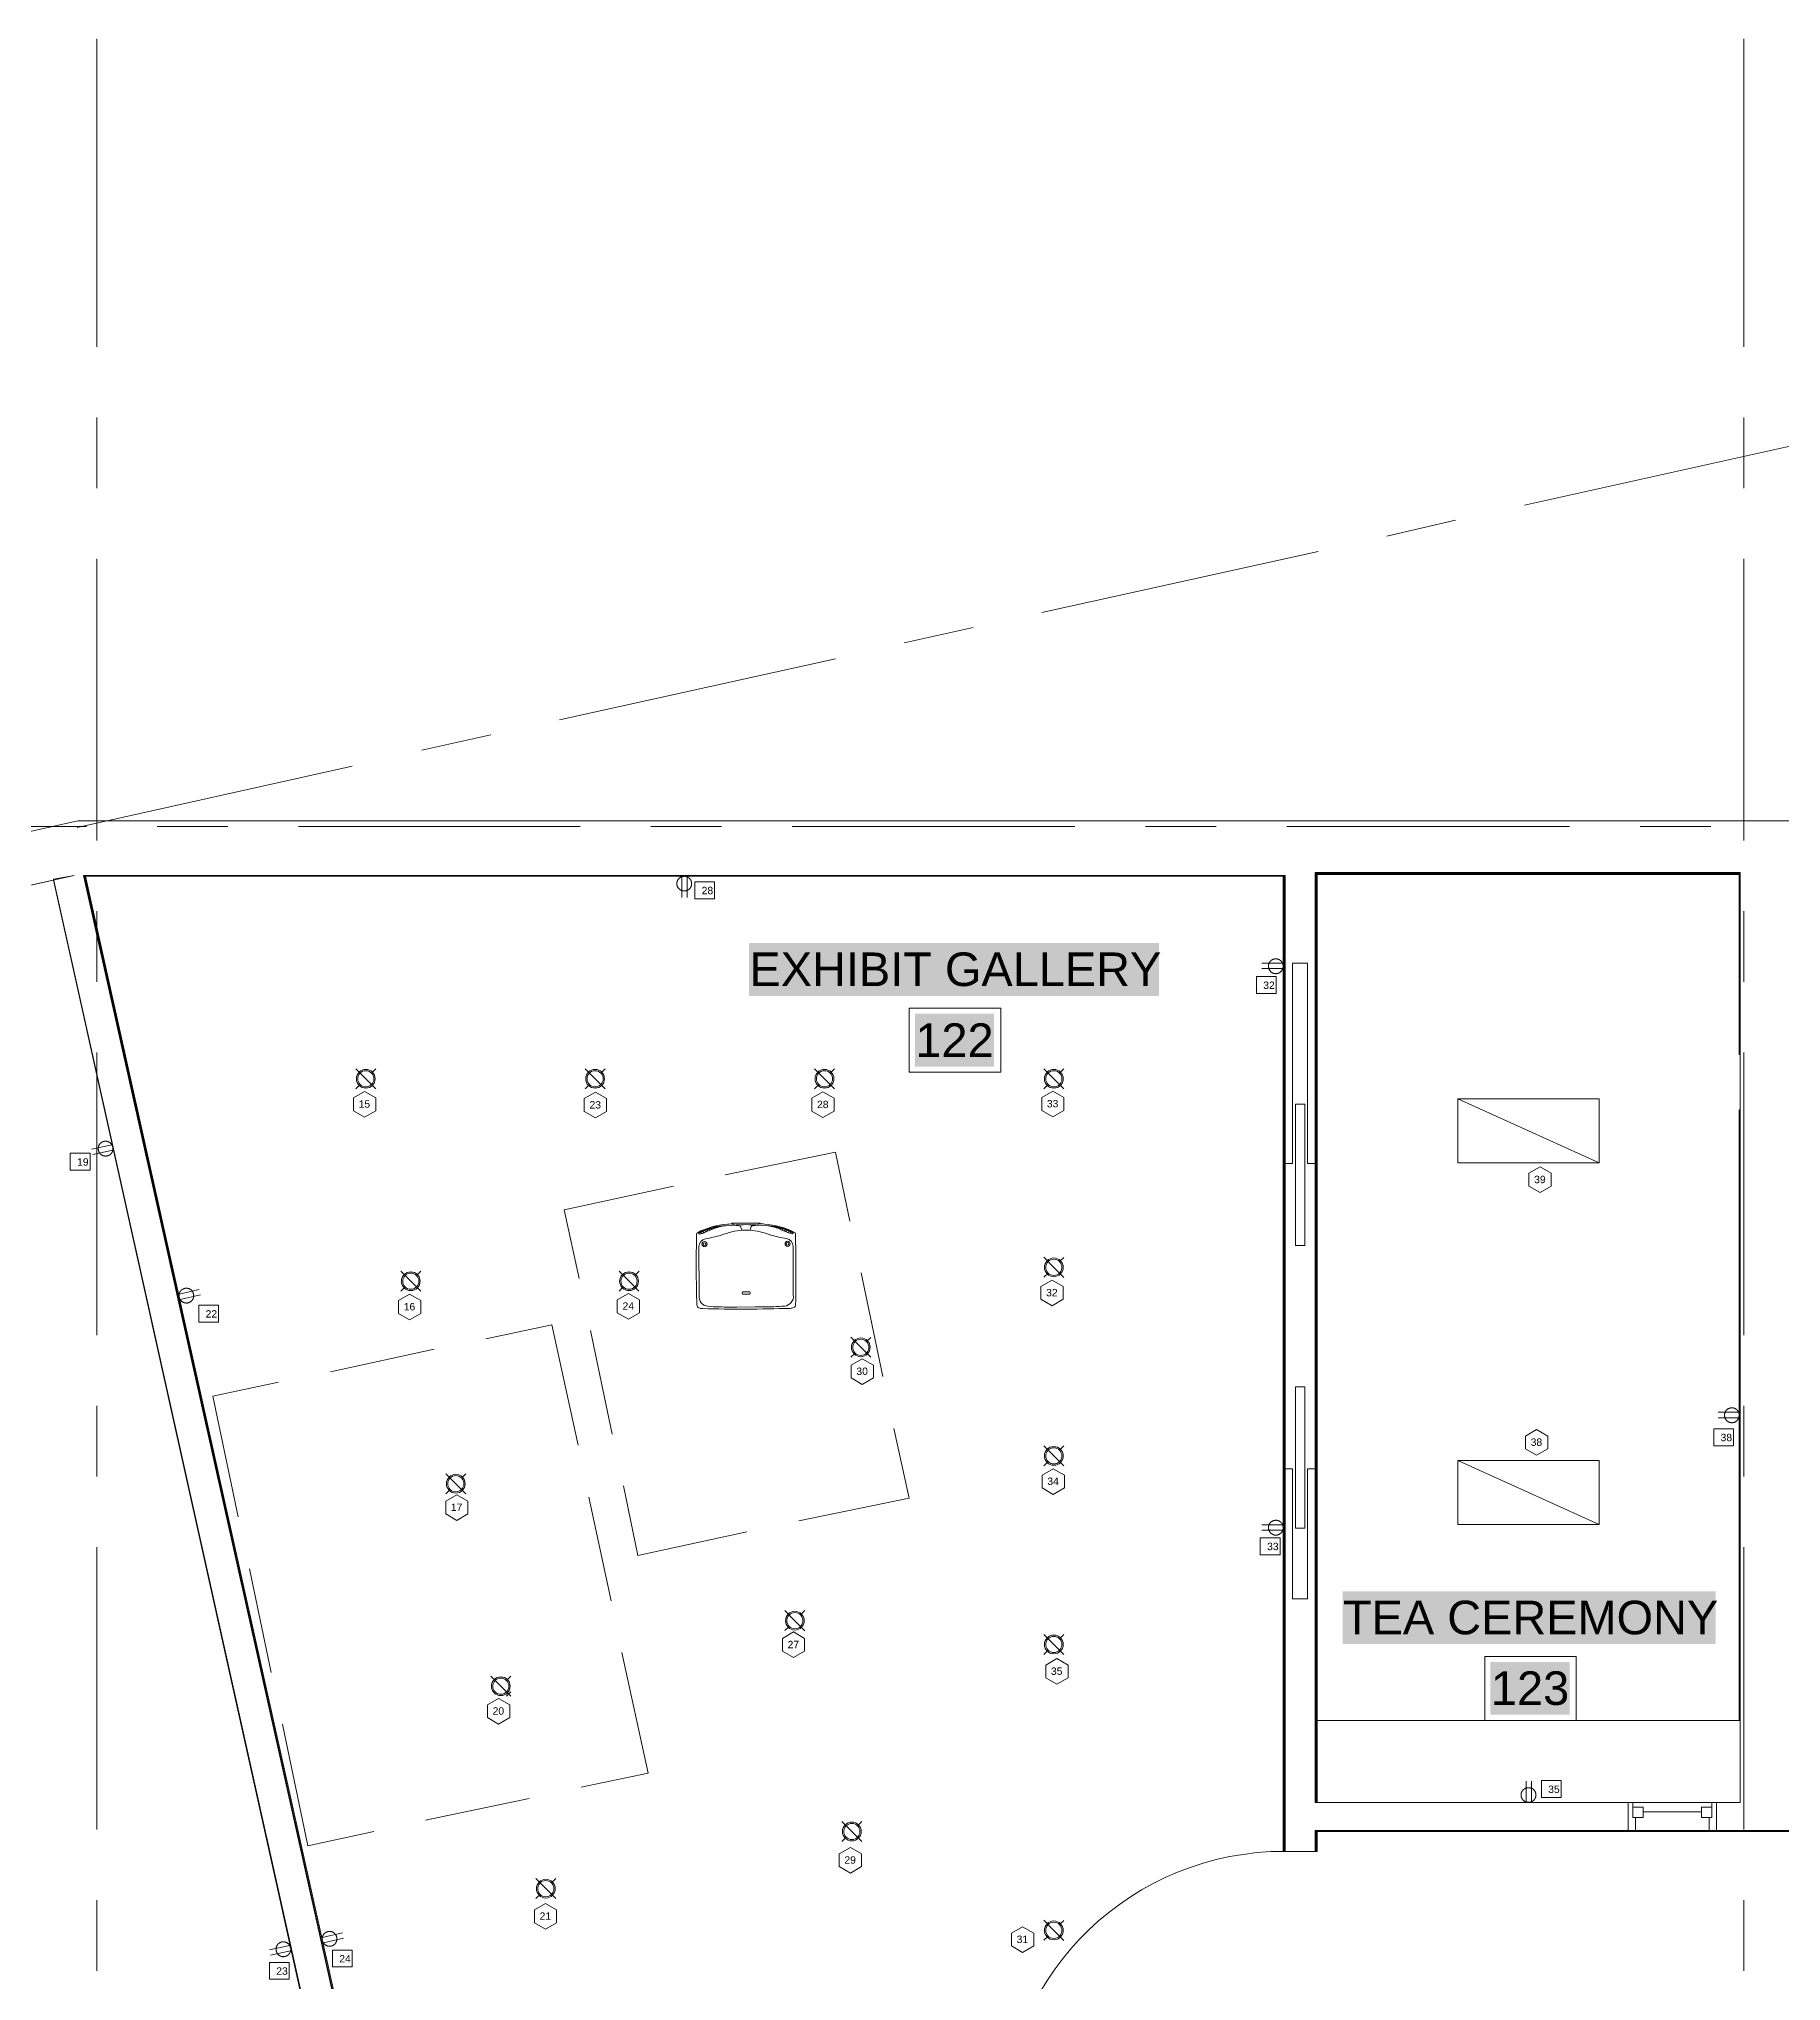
# Model space of a CAD drawing. Header units: inches. Extents: x 0.9 to 36.3, y 0.7 to 23.3.
# Drawn here: x 17.228 to 20.31, y 10.397 to 13.833 of the extents above; entities that cross this region are included whole.
import ezdxf

# ---------------------------------------------------------------- set-up
doc = ezdxf.new("R2010")
doc.units = ezdxf.units.IN
doc.layers.get('0').update_dxf_attribs({"color": 1})
for name, color, linetype, lineweight, true_color in [('Blocks', 7, 'Continuous', 5, 0x9a9c7f), ('Boarder for name', 7, 'Continuous', 5, 0x777777), ('Doors', 7, 'Continuous', 5, 0xf2db9c), ('Lights', 7, 'Continuous', 5, 0xff0a0a), ('Numbering Lights', 1, 'Continuous', 0, 0xff0000), ('PDF_Geometry', 7, 'Continuous', 9, 0x777777)]:
    doc.layers.add(name, color=color, linetype=linetype, lineweight=lineweight, true_color=true_color)
doc.layers.add('Numbering receptecles', color=170, linetype='Continuous', lineweight=0)
doc.layers.add('Receptacles', color=170, linetype='Continuous', lineweight=0)
doc.layers.add('PDF_Solid Fills', color=7, linetype='Continuous', true_color=0xffffff)
doc.layers.add('PDF_Text', color=7, linetype='Continuous')
doc.styles.add('PDF Arial', font='arial.ttf')
doc.styles.get("Standard").update_dxf_attribs({"font": 'arial.ttf'})

# ---------------------------------------------------------------- blocks, each defined once
blk = doc.blocks.new('Epson 5040ub_top_cad-block.com')
at = {"color": 0}
for points in [[(-74, -5), (-74, 0), (0, 0)], [(74, -5), (74, 0), (0, 0)], [(-231, -53), (-238, -47)], [(-220, -49), (-228, -43)], [(-208, -45), (-216, -38)], [(-199, -41), (-206, -35)], [(-188, -37), (-195, -31)], [(-177, -32), (-183, -28)], [(-168, -29), (-173, -25)], [(-157, -25), (-160, -22)], [(-148, -22), (-149, -20)], [(-138, -19), (-139, -19)], [(138, -19), (139, -19)], [(148, -22), (149, -20)], [(157, -25), (160, -22)], [(168, -29), (173, -25)], [(177, -32), (183, -28)], [(188, -37), (195, -31)], [(199, -41), (206, -35)], [(208, -45), (216, -38)], [(220, -49), (228, -43)], [(231, -53), (238, -47)], [(-19, -359), (0, -359)], [(-19, -371), (0, -371)], [(19, -359), (0, -359)], [(19, -371), (0, -371)], [(-49, -438), (49, -438)]]:
    blk.add_lwpolyline(points, dxfattribs=at)
for points in [[(0, -37), (-17, -37, -0.354906), (-24, -31, -0.016056), (-26, -22, 0.285232), (-31, -15, 0.084022), (-44, -13, -0.143766), (-49, -12, -0.072792), (-52, -10), (-60, -10, 0.320532), (-66, -5, 0.048215), (-97, -5, 0.096612), (-254, -49, 0.263617), (-258, -55, 0.012885), (-258, -427, -0.781265)], [(-60, -10), (-106, -13, 0.045223), (-106, -13, 0.07056), (-174, -31, -0.006437), (-228, -53, -0.072856), (-243, -56, -0.70445), (-246, -49, -0.081569), (-240, -45, -0.0531), (-170, -21, -0.048177), (-106, -13, -6.183682)], [(-247, -53, -0.112665), (-246, -52, -0.081569), (-240, -48, -0.0531), (-170, -24, -0.02751), (-134, -18, -0.02751)], [(-49, -438), (-87, -438, -0.020934), (-200, -434, -0.427836), (-246, -377), (-246, -121, -0.367703), (-212, -81, 0.026801), (-130, -63, 0.03082), (-130, -63, -0.081077), (-17, -37, -8.970593)], [(0, -37), (17, -37, 0.354906), (24, -31, 0.016056), (26, -22, -0.285232), (31, -15, -0.084022), (44, -13, 0.143766), (49, -12, 0.072792), (52, -10), (60, -10, -0.320532), (66, -5, -0.048215), (97, -5, -0.096612), (254, -49, -0.263617), (258, -55, -0.012885), (258, -427, 0.781265)], [(49, -438), (87, -438, 0.020934), (200, -434, 0.427836), (246, -377), (246, -121, 0.367703), (212, -81, -0.026801), (130, -63, -0.03082), (130, -63, 0.081077), (17, -37, 8.970593)], [(60, -10), (106, -13, -0.045223), (106, -13, -0.07056), (174, -31, 0.006437), (228, -53, 0.072856), (243, -56, 0.70445), (246, -49, 0.081569), (240, -45, 0.0531), (170, -21, 0.048177), (106, -13, 6.183682)], [(247, -53, 0.112665), (246, -52, 0.081569), (240, -48, 0.0531), (170, -24, 0.02751), (134, -18, 0.02751)], [(-258, -427, 0.30611), (-247, -442, 0.079705), (-230, -446, 0.003039), (0, -450, 73.76926)], [(258, -427, -0.30611), (247, -442, -0.079705), (230, -446, -0.003039), (0, -450, -73.76926)]]:
    blk.add_lwpolyline(points, format="xyb", dxfattribs=at)
for centre, radius in [((-217, -109), 13.3), ((217, -109), 13.3), ((-217, -109), 7.38), ((217, -109), 7.38)]:
    blk.add_circle(centre, radius, dxfattribs=at)
for centre, radius, start, end in [((0, -859), 851, 86.5169, 93.4831), ((-14, -365), 7.59, 127.7395, 232.2605), ((14, -365), 7.59, 307.7395, 52.2605)]:
    blk.add_arc(centre, radius, start, end, dxfattribs=at)

msp = doc.modelspace()

# ---------------------------------------------------------------- linework, layer by layer
at = {"layer": 'Boarder for name', "linetype": 'ByBlock'}
for points in [[(18.7679, 12.1179), (18.9296, 12.1179), (18.9296, 12.0045), (18.7679, 12.0045)], [(19.7859, 10.9712), (19.9475, 10.9712), (19.9475, 10.8579), (19.7859, 10.8579)]]:
    msp.add_lwpolyline(points, close=True, dxfattribs=at)
at = {"layer": 'Doors', "linetype": 'ByBlock'}
msp.add_arc((19.4312, 10.1272), 0.499, 89.8467, 177.815, dxfattribs=at)
at = {"layer": 'Lights', "linetype": 'ByBlock', "ltscale": 0.001}
for p, q in [((17.789, 12.0108), (17.8067, 11.993)), ((17.8067, 11.993), (17.8243, 11.9753)), ((17.8168, 12.0031), (17.8244, 12.0107)), ((18.1947, 12.0108), (18.2123, 11.993)), ((18.2123, 11.993), (18.2299, 11.9753)), ((18.2225, 12.0031), (18.23, 12.0107)), ((18.6004, 12.0108), (18.618, 11.993)), ((18.618, 11.993), (18.6356, 11.9753)), ((18.6281, 12.0031), (18.6357, 12.0107)), ((19.006, 12.0108), (19.0236, 11.993)), ((19.0236, 11.993), (19.0412, 11.9753)), ((19.0337, 12.0031), (19.0413, 12.0107)), ((17.7889, 11.9754), (17.7965, 11.9829)), ((18.1946, 11.9754), (18.2022, 11.9829)), ((18.6003, 11.9754), (18.6078, 11.9829)), ((19.0059, 11.9754), (19.0134, 11.9829)), ((17.8686, 11.6525), (17.8863, 11.6348)), ((17.8964, 11.6449), (17.904, 11.6524)), ((18.2547, 11.6525), (18.2723, 11.6348)), ((18.2825, 11.6449), (18.29, 11.6524)), ((19.0059, 11.6418), (19.0134, 11.6493)), ((19.006, 11.6771), (19.0236, 11.6594)), ((19.0236, 11.6594), (19.0412, 11.6417)), ((19.0337, 11.6695), (19.0413, 11.677)), ((17.8685, 11.6172), (17.8761, 11.6247)), ((17.8863, 11.6348), (17.9039, 11.6171)), ((18.2546, 11.6172), (18.2622, 11.6247)), ((18.2723, 11.6348), (18.2899, 11.6171)), ((18.6646, 11.5356), (18.6822, 11.5179)), ((18.6822, 11.5179), (18.6998, 11.5002)), ((18.6923, 11.528), (18.6999, 11.5355)), ((18.6645, 11.5003), (18.672, 11.5078)), ((19.006, 11.3436), (19.0236, 11.3258)), ((19.0337, 11.3359), (19.0413, 11.3435)), ((19.0059, 11.3082), (19.0134, 11.3157)), ((19.0236, 11.3258), (19.0412, 11.3081)), ((17.9482, 11.2943), (17.9659, 11.2766)), ((17.9659, 11.2766), (17.9835, 11.2588)), ((17.976, 11.2867), (17.9836, 11.2942)), ((17.9481, 11.2589), (17.9557, 11.2665)), ((18.548, 11.0521), (18.5656, 11.0343)), ((18.5656, 11.0343), (18.5833, 11.0166)), ((18.5758, 11.0444), (18.5834, 11.052)), ((18.5479, 11.0167), (18.5555, 11.0242)), ((19.006, 11.01), (19.0236, 10.9922)), ((19.0337, 11.0023), (19.0413, 11.0099)), ((19.0059, 10.9746), (19.0134, 10.9821)), ((19.0236, 10.9922), (19.0412, 10.9745)), ((18.0279, 10.9361), (18.0455, 10.9183)), ((18.0556, 10.9284), (18.0632, 10.936)), ((18.0455, 10.9183), (18.0631, 10.9006)), ((18.0556, 10.9007), (18.0632, 10.9082)), ((18.6488, 10.6791), (18.6664, 10.6613)), ((18.6664, 10.6613), (18.684, 10.6436)), ((18.6766, 10.6714), (18.6841, 10.679)), ((18.6487, 10.6437), (18.6562, 10.6512)), ((18.1073, 10.5426), (18.1149, 10.5501)), ((18.1074, 10.578), (18.1251, 10.5602)), ((18.1251, 10.5602), (18.1427, 10.5425)), ((18.1352, 10.5703), (18.1428, 10.5779)), ((19.006, 10.5042), (19.0236, 10.4864)), ((19.0236, 10.4864), (19.0412, 10.4687)), ((19.0337, 10.4965), (19.0413, 10.5041)), ((19.0059, 10.4688), (19.0134, 10.4763))]:
    msp.add_line(p, q, dxfattribs=at)
at = {"layer": 'Lights', "linetype": 'ByBlock'}
for points in [[(19.9884, 11.8444), (19.7384, 11.8444), (19.7384, 11.9576), (19.9884, 11.8444), (19.9884, 11.9576), (19.7384, 11.9576)], [(19.9884, 11.2046), (19.7384, 11.2046), (19.7384, 11.3178), (19.9884, 11.2046), (19.9884, 11.3178), (19.7384, 11.3178)]]:
    msp.add_lwpolyline(points, dxfattribs=at)
at = {"layer": 'Lights', "linetype": 'ByBlock', "ltscale": 0.001}
for centre, radius in [((17.8067, 11.993), 0.0166), ((17.8067, 11.993), 0.0143), ((18.2123, 11.993), 0.0166), ((18.2123, 11.993), 0.0143), ((18.618, 11.993), 0.0166), ((18.618, 11.993), 0.0143), ((19.0236, 11.993), 0.0166), ((19.0236, 11.993), 0.0143), ((17.8863, 11.6348), 0.0166), ((17.8863, 11.6348), 0.0143), ((18.2723, 11.6348), 0.0166), ((18.2723, 11.6348), 0.0143), ((19.0236, 11.6594), 0.0166), ((19.0236, 11.6594), 0.0143), ((18.6822, 11.5179), 0.0166), ((18.6822, 11.5179), 0.0143), ((19.0236, 11.3258), 0.0166), ((19.0236, 11.3258), 0.0143), ((17.9659, 11.2766), 0.0166), ((17.9659, 11.2766), 0.0143), ((18.5656, 11.0343), 0.0166), ((18.5656, 11.0343), 0.0143), ((19.0236, 10.9922), 0.0166), ((19.0236, 10.9922), 0.0143), ((18.0455, 10.9183), 0.0166), ((18.0455, 10.9183), 0.0143), ((18.6664, 10.6613), 0.0166), ((18.6664, 10.6613), 0.0143), ((18.1251, 10.5602), 0.0166), ((18.1251, 10.5602), 0.0143), ((19.0236, 10.4864), 0.0166), ((19.0236, 10.4864), 0.0143)]:
    msp.add_circle(centre, radius, dxfattribs=at)
at = {"layer": 'Numbering Lights', "linetype": 'ByBlock', "ltscale": 0.001}
for points in [[(17.8046, 11.9706), (17.785, 11.9592), (17.785, 11.9365), (17.8046, 11.9252), (17.8243, 11.9365), (17.8243, 11.9592)], [(18.2129, 11.9692), (18.1932, 11.9578), (18.1932, 11.9351), (18.2129, 11.9238), (18.2325, 11.9351), (18.2325, 11.9578)], [(18.6153, 11.9698), (18.5957, 11.9585), (18.5957, 11.9358), (18.6153, 11.9245), (18.635, 11.9358), (18.635, 11.9585)], [(19.0218, 11.9712), (19.0022, 11.9598), (19.0022, 11.9371), (19.0218, 11.9258), (19.0415, 11.9371), (19.0415, 11.9598)], [(19.8837, 11.8371), (19.864, 11.8258), (19.864, 11.8031), (19.8837, 11.7917), (19.9034, 11.8031), (19.9034, 11.8258)], [(19.0206, 11.6369), (19.0009, 11.6256), (19.0009, 11.6029), (19.0206, 11.5915), (19.0402, 11.6029), (19.0402, 11.6256)], [(17.8843, 11.612), (17.8647, 11.6006), (17.8647, 11.5779), (17.8843, 11.5666), (17.904, 11.5779), (17.904, 11.6006)], [(18.2713, 11.6132), (18.2516, 11.6018), (18.2516, 11.5791), (18.2713, 11.5678), (18.2909, 11.5791), (18.2909, 11.6018)], [(18.6849, 11.4978), (18.6652, 11.4864), (18.6652, 11.4637), (18.6849, 11.4524), (18.7045, 11.4637), (18.7045, 11.4864)], [(19.8775, 11.3724), (19.8579, 11.361), (19.8579, 11.3383), (19.8775, 11.327), (19.8972, 11.3383), (19.8972, 11.361)], [(19.0227, 11.3032), (19.003, 11.2919), (19.003, 11.2692), (19.0227, 11.2578), (19.0423, 11.2692), (19.0423, 11.2919)], [(17.9678, 11.2571), (17.9481, 11.2458), (17.9481, 11.2231), (17.9678, 11.2118), (17.9874, 11.2231), (17.9874, 11.2458)], [(18.5633, 11.0144), (18.5436, 11.003), (18.5436, 10.9803), (18.5633, 10.969), (18.5829, 10.9803), (18.5829, 11.003)], [(19.029, 10.9672), (19.0094, 10.9558), (19.0094, 10.9331), (19.029, 10.9218), (19.0487, 10.9331), (19.0487, 10.9558)], [(18.0416, 10.8968), (18.0219, 10.8854), (18.0219, 10.8628), (18.0416, 10.8514), (18.0612, 10.8628), (18.0612, 10.8854)], [(18.6638, 10.6332), (18.6441, 10.6219), (18.6441, 10.5992), (18.6638, 10.5878), (18.6834, 10.5992), (18.6834, 10.6219)], [(18.1246, 10.5339), (18.105, 10.5226), (18.105, 10.4999), (18.1246, 10.4885), (18.1443, 10.4999), (18.1443, 10.5226)], [(18.9684, 10.4929), (18.9488, 10.4816), (18.9488, 10.4589), (18.9684, 10.4475), (18.9881, 10.4589), (18.9881, 10.4816)]]:
    msp.add_lwpolyline(points, close=True, dxfattribs=at)
at = {"layer": 'Numbering receptecles', "linetype": 'ByBlock', "ltscale": 0.001}
for points in [[(18.3887, 12.3413), (18.4237, 12.3413), (18.4237, 12.3114), (18.3887, 12.3114)], [(19.3819, 12.1737), (19.4169, 12.1737), (19.4169, 12.1439), (19.3819, 12.1439)], [(17.284, 11.8611), (17.319, 11.8611), (17.319, 11.8313), (17.284, 11.8313)], [(17.5113, 11.5923), (17.5463, 11.5923), (17.5463, 11.5624), (17.5113, 11.5624)], [(20.1908, 11.3736), (20.2258, 11.3736), (20.2258, 11.3437), (20.1908, 11.3437)], [(19.3887, 11.1809), (19.4237, 11.1809), (19.4237, 11.151), (19.3887, 11.151)], [(19.8859, 10.7513), (19.9209, 10.7513), (19.9209, 10.7215), (19.8859, 10.7215)], [(17.7477, 10.4515), (17.7827, 10.4515), (17.7827, 10.4217), (17.7477, 10.4217)], [(17.6362, 10.4297), (17.6712, 10.4297), (17.6712, 10.3998), (17.6362, 10.3998)]]:
    msp.add_lwpolyline(points, close=True, dxfattribs=at)
at = {"layer": 'PDF_Geometry', "linetype": 'ByBlock'}
for points in [[(17.331, 13.2878), (17.331, 13.8328)], [(20.2442, 13.2878), (20.2442, 13.8328)], [(17.331, 13.0378), (17.331, 13.1628)], [(20.2442, 13.0378), (20.2442, 13.1628)], [(19.8559, 13.0078), (20.3442, 13.1161)], [(19.6125, 12.9528), (19.7342, 12.9811)], [(19.0026, 12.8178), (19.4909, 12.9261)], [(17.331, 12.4145), (17.331, 12.9128)], [(20.2442, 12.4145), (20.2442, 12.9128)], [(18.7592, 12.7645), (18.8809, 12.7911)], [(18.1493, 12.6278), (18.6376, 12.7361)], [(17.9059, 12.5745), (18.0276, 12.6012)], [(17.296, 12.4378), (17.7826, 12.5462)], [(16.8126, 12.4395), (17.3126, 12.4395)], [(17.8343, 9.7379), (17.2543, 12.3462), (17.291, 12.3528), (17.0426, 12.2978), (17.0226, 12.3878), (17.2976, 12.4495), (17.7243, 12.4495), (19.4592, 12.4495), (20.2658, 12.4495), (20.3308, 12.4495)], [(17.4376, 12.4395), (17.5626, 12.4395)], [(17.6876, 12.4395), (18.1859, 12.4395)], [(18.3109, 12.4395), (18.4359, 12.4395)], [(18.5609, 12.4395), (19.0609, 12.4395)], [(19.1859, 12.4395), (19.3109, 12.4395)], [(19.4359, 12.4395), (19.9359, 12.4395)], [(20.0609, 12.4395), (20.1858, 12.4395)], [(17.2543, 12.3445), (15.2444, 11.8978), (17.2543, 12.3445)], [(17.8326, 9.7396), (17.2543, 12.3445)], [(20.3308, 10.6629), (20.2375, 10.6629), (20.1958, 10.6629), (20.1958, 10.7129), (20.2375, 10.7129), (20.2375, 11.9378), (20.2375, 12.0362), (20.2375, 12.3578), (19.4859, 12.3578), (19.4859, 11.8429), (19.4725, 11.8429), (19.4725, 12.1978), (19.4459, 12.1978), (19.4459, 11.8429), (19.4325, 11.8429), (19.4325, 12.3528), (17.3076, 12.3528), (17.8876, 9.7496)], [(17.8876, 9.7496), (17.3076, 12.3528), (19.4325, 12.3528), (19.4325, 10.7146), (19.4325, 10.6262), (19.4309, 10.6262), (19.4292, 10.6262), (19.4292, 10.7146), (19.4292, 12.3512), (19.4309, 12.3512), (19.4309, 12.3528), (19.4309, 10.7146), (19.4309, 12.3528), (19.4309, 12.3512), (19.4292, 12.3512), (17.311, 12.3512), (17.3093, 12.3512), (17.3093, 12.3528), (17.3093, 12.3512), (17.311, 12.3512), (17.8893, 9.7529)], [(17.3093, 12.3528), (17.8876, 9.7513), (17.3093, 12.3528)], [(19.4309, 12.3528), (17.3093, 12.3528), (19.4309, 12.3528)], [(19.4875, 10.7129), (19.4875, 10.7146), (19.4892, 10.7146), (19.4859, 10.7146), (19.4859, 12.3578), (20.2375, 12.3578), (20.2375, 12.0362), (20.2358, 12.0362), (20.2358, 12.3545), (20.2358, 12.3562), (20.2375, 12.3562), (20.2358, 12.3562), (20.2358, 12.3545), (19.4892, 12.3545), (19.4875, 12.3562), (19.4892, 12.3545), (19.4892, 10.7146)], [(20.2375, 12.3562), (19.4875, 12.3562), (20.2375, 12.3562)], [(19.4875, 12.3562), (19.4875, 10.7146), (19.4875, 12.3562)], [(20.2375, 12.0362), (20.2375, 12.3562), (20.2375, 12.0362)], [(17.331, 12.1645), (17.331, 12.2895)], [(20.2442, 12.1645), (20.2442, 12.2895)], [(17.331, 11.5395), (17.331, 12.0395)], [(20.2375, 12.0362), (20.2375, 12.0362)], [(20.2442, 11.5395), (20.2442, 12.0395)], [(19.4892, 10.7129), (19.4892, 10.8579), (20.2375, 10.8579), (20.2375, 11.9378), (20.2358, 11.9378), (20.2358, 10.8579)], [(20.2375, 11.9378), (20.2375, 11.9378)], [(20.2375, 10.8579), (20.2375, 11.9378), (20.2375, 10.8579)], [(18.4426, 11.8229), (18.6376, 11.8629), (18.6626, 11.7412)], [(18.1843, 11.6395), (18.1576, 11.7612), (18.3509, 11.8029)], [(18.6826, 11.6495), (18.7209, 11.4662)], [(18.0193, 11.5329), (18.1359, 11.5579), (18.1826, 11.3445)], [(18.2426, 11.3645), (18.2043, 11.5479)], [(17.7443, 11.4745), (17.9276, 11.5145)], [(17.581, 11.2179), (17.536, 11.4312), (17.6526, 11.4562)], [(17.331, 11.2895), (17.331, 11.4145)], [(20.2442, 11.2895), (20.2442, 11.4145)], [(18.7409, 11.3745), (18.7676, 11.2512), (18.5726, 11.2112)], [(18.4809, 11.1912), (18.2876, 11.1495), (18.2626, 11.2729)], [(18.2009, 11.2529), (18.2409, 11.0695)], [(17.331, 10.6646), (17.331, 11.1645)], [(20.2442, 10.6646), (20.2442, 11.1645)], [(17.6393, 10.9429), (17.601, 11.1262)], [(19.4859, 10.6612), (20.3325, 10.6612), (20.3325, 11.1012)], [(20.3308, 11.1012), (20.3308, 10.6629), (19.4859, 10.6629)], [(18.2593, 10.9779), (18.3059, 10.7646), (18.1876, 10.7396)], [(17.8209, 10.6612), (17.7043, 10.6362), (17.6593, 10.8512)], [(19.4892, 10.8512), (19.4892, 10.7212), (19.4892, 10.8512)], [(18.0959, 10.7196), (17.9126, 10.6812)], [(20.0392, 10.7129), (20.0475, 10.7129), (20.0475, 10.6862), (20.0525, 10.6862), (20.0525, 10.6629), (20.0392, 10.6629)], [(20.0659, 10.6962), (20.1692, 10.6962)], [(20.1958, 10.7129), (20.1875, 10.7129), (20.1875, 10.6862), (20.1825, 10.6862), (20.1825, 10.6629), (20.1958, 10.6629)], [(19.4875, 10.6629), (19.4875, 10.6262), (19.4875, 10.6612), (20.3158, 10.6612), (19.4892, 10.6612), (19.4892, 10.6262), (19.4875, 10.6262), (19.4859, 10.6262)], [(17.331, 10.4146), (17.331, 10.5396)], [(20.2442, 10.4146), (20.2442, 10.5396)]]:
    msp.add_lwpolyline(points, dxfattribs=at)
for points in [[(19.4325, 11.8429), (19.4459, 11.8429), (19.4459, 12.1978), (19.4725, 12.1978), (19.4725, 11.8429), (19.4859, 11.8429), (19.4859, 11.3029), (19.4725, 11.3029), (19.4725, 11.0729), (19.4459, 11.0729), (19.4459, 11.3029), (19.4325, 11.3029)], [(19.4509, 11.9478), (19.4675, 11.9478), (19.4675, 11.6979), (19.4509, 11.6979)], [(19.4509, 11.1979), (19.4675, 11.1979), (19.4675, 11.4479), (19.4509, 11.4479)], [(19.4325, 10.6262), (19.4859, 10.6262), (19.4859, 10.6629), (20.0392, 10.6629), (20.0392, 10.7129), (19.4859, 10.7129), (19.4859, 10.7146), (19.4859, 11.3029), (19.4725, 11.3029), (19.4725, 11.0729), (19.4459, 11.0729), (19.4459, 11.3029), (19.4325, 11.3029), (19.4325, 10.7146)], [(20.2375, 10.7129), (20.2375, 10.8579), (19.4892, 10.8579), (19.4892, 10.7129)], [(19.4309, 10.7146), (19.4309, 10.6262)], [(20.0392, 10.6629), (20.0392, 10.7129), (20.1958, 10.7129), (20.1958, 10.6629)], [(20.0659, 10.7046), (20.0659, 10.6862), (20.0475, 10.6862), (20.0475, 10.7046)], [(20.1692, 10.7046), (20.1692, 10.6862), (20.1875, 10.6862), (20.1875, 10.7046)]]:
    msp.add_lwpolyline(points, close=True, dxfattribs=at)
at = {"layer": 'PDF_Solid Fills', "linetype": 'ByBlock', "transparency": 33554559}
for points in [[(18.4846, 12.1395), (19.2095, 12.1395), (18.4846, 12.2329), (19.2095, 12.2329)], [(18.7779, 12.0145), (18.9179, 12.0145), (18.7779, 12.1079), (18.9179, 12.1079)], [(19.5342, 10.9929), (20.1942, 10.9929), (19.5342, 11.0862), (20.1942, 11.0862)], [(19.7959, 10.8679), (19.9359, 10.8679), (19.7959, 10.9612), (19.9359, 10.9612)]]:
    msp.add_solid(points, dxfattribs=at)
at = {"layer": 'Receptacles', "linetype": 'ByBlock'}
for points in [[(18.3656, 12.3138), (18.3656, 12.3504)], [(18.3753, 12.3138), (18.3753, 12.3501)], [(19.3918, 12.1974), (19.4282, 12.1974)], [(19.3918, 12.1878), (19.4285, 12.1878)], [(17.3217, 11.8682), (17.3575, 11.8762)], [(17.3239, 11.8588), (17.3593, 11.8668)], [(17.512, 11.6199), (17.4766, 11.612)], [(17.5141, 11.6105), (17.4784, 11.6025)], [(20.1985, 11.4031), (20.2348, 11.4031)], [(20.1985, 11.3934), (20.2351, 11.3934)], [(19.3918, 11.2041), (19.4282, 11.2041)], [(19.3918, 11.1945), (19.4285, 11.1945)], [(19.8589, 10.7503), (19.8589, 10.7136)], [(19.8685, 10.7503), (19.8685, 10.714)], [(17.7653, 10.482), (17.7298, 10.474)], [(17.6362, 10.4518), (17.6719, 10.4599)], [(17.6383, 10.4425), (17.6737, 10.4504)], [(17.7674, 10.4726), (17.7317, 10.4645)]]:
    msp.add_lwpolyline(points, dxfattribs=at)
for points in [[(18.3701, 12.3512), (18.3736, 12.3512), (18.3768, 12.3499), (18.3793, 12.3474), (18.3817, 12.3449), (18.3831, 12.3417), (18.383, 12.3382), (18.383, 12.3308), (18.3775, 12.3253), (18.3701, 12.3253), (18.3627, 12.3253), (18.3568, 12.3308), (18.3568, 12.3382), (18.3568, 12.3452), (18.3627, 12.3512), (18.3701, 12.3512)], [(19.4292, 12.1922), (19.4292, 12.1957), (19.4279, 12.1989), (19.4254, 12.2014), (19.423, 12.2039), (19.4197, 12.2052), (19.4163, 12.2052), (19.4089, 12.2052), (19.4033, 12.1996), (19.4033, 12.1922), (19.4033, 12.1848), (19.4089, 12.1789), (19.4163, 12.1789), (19.4233, 12.1789), (19.4292, 12.1848), (19.4292, 12.1922)], [(17.3592, 11.8721), (17.36, 11.8687), (17.3594, 11.8652), (17.3575, 11.8623), (17.3557, 11.8593), (17.3528, 11.8573), (17.3494, 11.8566), (17.3422, 11.855), (17.3355, 11.8592), (17.3339, 11.8664), (17.3323, 11.8736), (17.3364, 11.8806), (17.3436, 11.8822), (17.3505, 11.8838), (17.3576, 11.8793), (17.3592, 11.8721)], [(17.4767, 11.6067), (17.4759, 11.6101), (17.4765, 11.6135), (17.4783, 11.6165), (17.4802, 11.6194), (17.4831, 11.6214), (17.4865, 11.6221), (17.4937, 11.6238), (17.5003, 11.6196), (17.5019, 11.6124), (17.5036, 11.6051), (17.4995, 11.5981), (17.4922, 11.5965), (17.4854, 11.595), (17.4783, 11.5994), (17.4767, 11.6067)], [(20.2358, 11.3979), (20.2359, 11.4014), (20.2345, 11.4046), (20.2321, 11.4071), (20.2296, 11.4095), (20.2264, 11.4108), (20.2229, 11.4108), (20.2155, 11.4108), (20.2099, 11.4053), (20.2099, 11.3979), (20.2099, 11.3905), (20.2155, 11.3845), (20.2229, 11.3845), (20.2299, 11.3845), (20.2358, 11.3905), (20.2358, 11.3979)], [(19.4292, 11.199), (19.4292, 11.2025), (19.4279, 11.2057), (19.4254, 11.2081), (19.423, 11.2106), (19.4197, 11.2119), (19.4163, 11.2119), (19.4089, 11.2119), (19.4033, 11.2064), (19.4033, 11.199), (19.4033, 11.1916), (19.4089, 11.1856), (19.4163, 11.1856), (19.4233, 11.1856), (19.4292, 11.1916), (19.4292, 11.199)], [(19.8634, 10.7129), (19.8668, 10.7129), (19.8701, 10.7142), (19.8725, 10.7167), (19.875, 10.7191), (19.8763, 10.7224), (19.8763, 10.7258), (19.8763, 10.7333), (19.8708, 10.7388), (19.8634, 10.7388), (19.856, 10.7388), (19.85, 10.7333), (19.85, 10.7258), (19.85, 10.7188), (19.856, 10.7129), (19.8634, 10.7129)], [(17.73, 10.4687), (17.7292, 10.4721), (17.7298, 10.4755), (17.7316, 10.4785), (17.7335, 10.4814), (17.7363, 10.4834), (17.7397, 10.4842), (17.747, 10.4858), (17.7536, 10.4816), (17.7552, 10.4744), (17.7569, 10.4672), (17.7527, 10.4602), (17.7455, 10.4586), (17.7387, 10.457), (17.7316, 10.4615), (17.73, 10.4687)], [(17.6736, 10.4557), (17.6744, 10.4523), (17.6738, 10.4489), (17.672, 10.4459), (17.6701, 10.443), (17.6672, 10.441), (17.6638, 10.4402), (17.6566, 10.4386), (17.65, 10.4428), (17.6484, 10.45), (17.6467, 10.4572), (17.6508, 10.4642), (17.6581, 10.4659), (17.6649, 10.4674), (17.672, 10.4629), (17.6736, 10.4557)]]:
    msp.add_rational_spline(points, [1, 0.948448710105, 0.948448710105, 1, 0.948448710105, 0.948448710105, 1, 1, 1, 1, 1, 1, 1, 1, 1, 1], degree=3, knots=[0, 0, 0, 0, 0.79168, 0.79168, 0.79168, 1.583359, 1.583359, 1.583359, 2.583359, 2.583359, 2.583359, 3.583359, 3.583359, 3.583359, 4.583359, 4.583359, 4.583359, 4.583359], dxfattribs=at)

# ---------------------------------------------------------------- block references
at = {"layer": 'Blocks', "linetype": 'ByBlock', "xscale": 0.0003386368815212315, "yscale": 0.0003386368815212315, "zscale": 0.0003386368815212315, "rotation": 0.1884731752200319}
msp.add_blockref('Epson 5040ub_top_cad-block.com', (18.4791, 11.7376), dxfattribs=at)

# ---------------------------------------------------------------- texts
at = {"layer": 'Numbering Lights', "linetype": 'ByBlock', "ltscale": 0.001}
for s, p in [('15', (17.7941, 11.9418)), ('23', (18.2024, 11.9404)), ('28', (18.6048, 11.9411)), ('33', (19.0113, 11.9424)), ('39', (19.8732, 11.8083)), ('32', (19.01, 11.6081)), ('16', (17.8738, 11.5832)), ('24', (18.2608, 11.5844)), ('30', (18.6744, 11.469)), ('38', (19.867, 11.3436)), ('34', (19.0122, 11.2744)), ('17', (17.9572, 11.2284)), ('27', (18.5528, 10.9856)), ('35', (19.0185, 10.9384)), ('20', (18.031, 10.868)), ('29', (18.6532, 10.6044)), ('21', (18.1141, 10.5051)), ('31', (18.9579, 10.4641))]:
    msp.add_text(s, height=0.01309, dxfattribs=at).set_placement(p)
at = {"layer": 'Numbering receptecles', "linetype": 'ByBlock', "ltscale": 0.001}
for s, p in [('28', (18.4008, 12.3195)), ('32', (19.394, 12.1519)), ('19', (17.2961, 11.8393)), ('22', (17.5234, 11.5705)), ('38', (20.2029, 11.3518)), ('33', (19.4008, 11.1591)), ('35', (19.898, 10.7295)), ('23', (17.6484, 10.4079)), ('24', (17.7598, 10.4297))]:
    msp.add_text(s, height=0.01309, dxfattribs=at).set_placement(p)
at = {"layer": 'PDF_Text', "linetype": 'ByBlock', "attachment_point": 4, "style": 'PDF Arial'}
for s, insert, char_height in [('EXHIBIT GALLERY', (18.4853, 12.1863), 0.059386), ('122', (18.7787, 12.0613), 0.05939), ('TEA CEREMONY', (19.535, 11.0395), 0.059386), ('123', (19.7967, 10.9145), 0.05939)]:
    msp.add_mtext(s, dxfattribs=dict(at, insert=insert, char_height=char_height))

doc.saveas('drawing.dxf')
